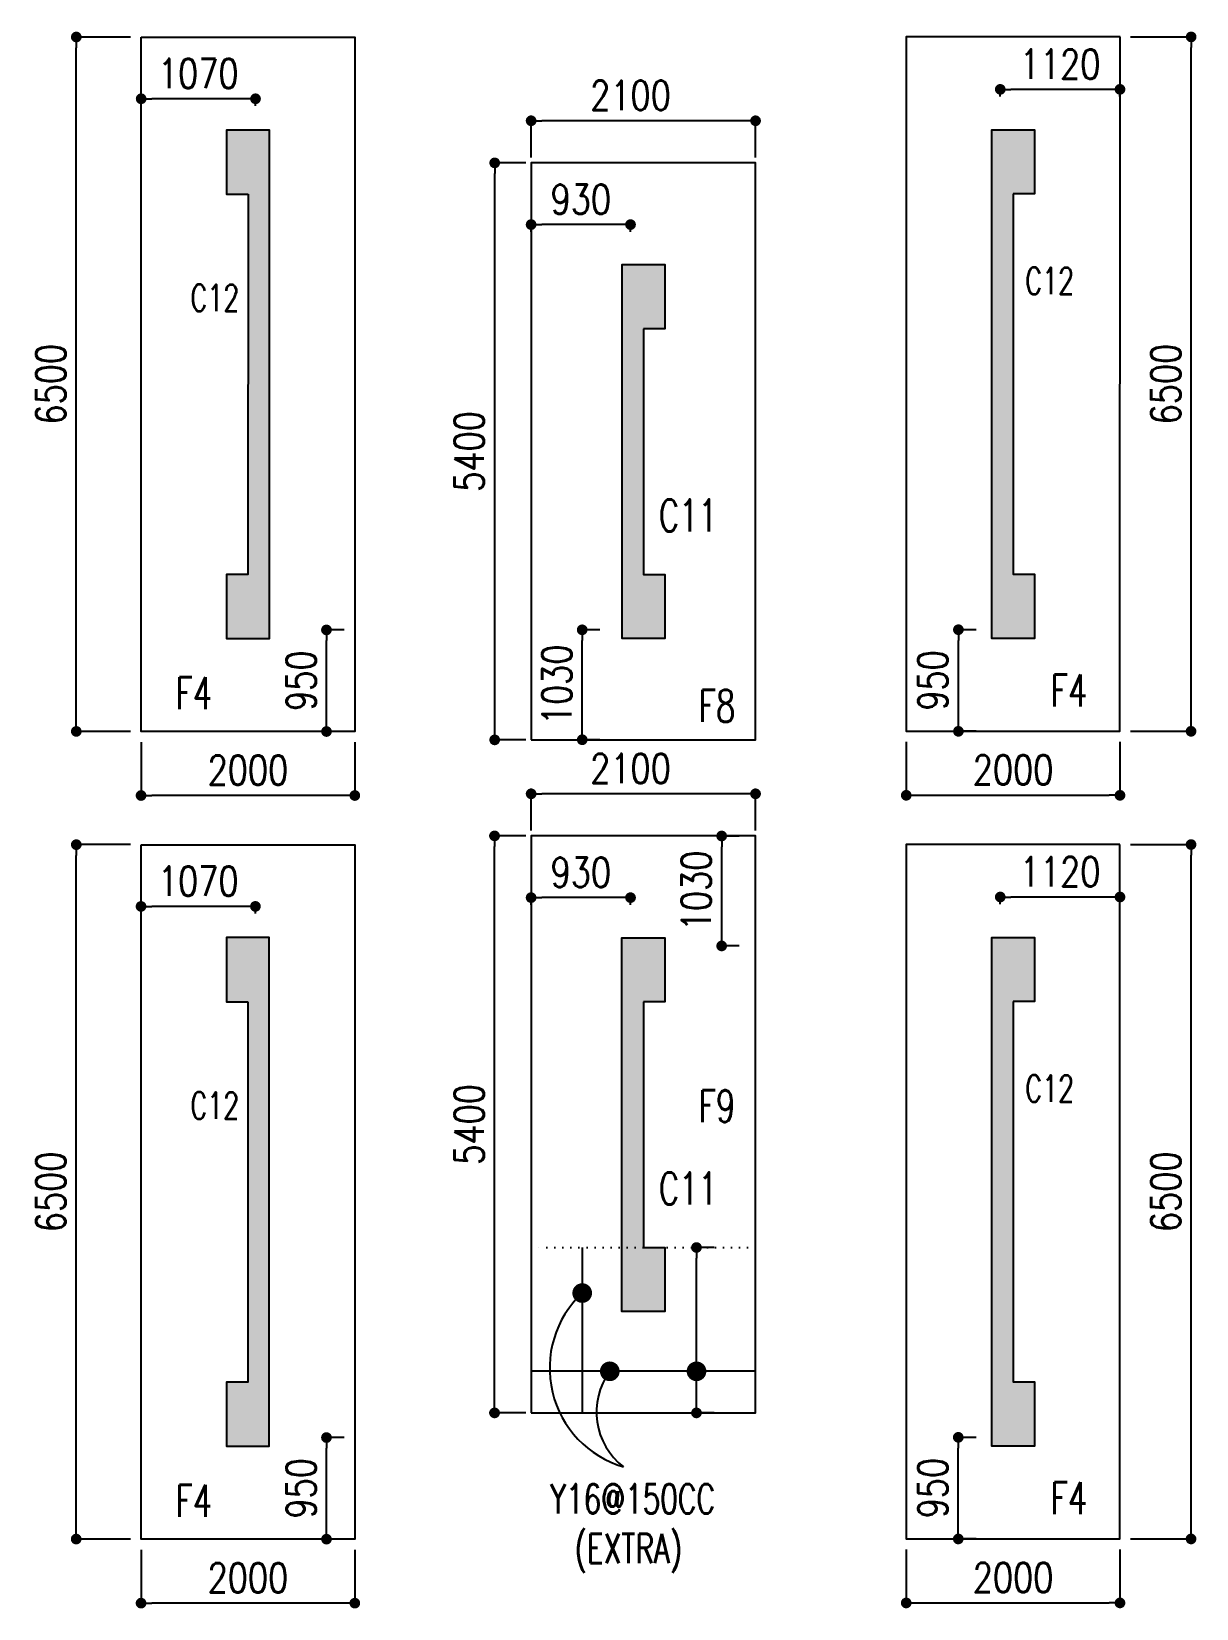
# Model space of a CAD drawing. Extents: x 473024 to 774629, y -1213442 to -1126596.
# Drawn here: x 515368 to 526269, y -1197051 to -1182290 of the extents above; entities that cross this region are included whole.
import ezdxf
from ezdxf.enums import TextEntityAlignment as Align

# ---------------------------------------------------------------- set-up
doc = ezdxf.new("R2010")
doc.units = 0
doc.header["$LTSCALE"] = 100
doc.header["$MEASUREMENT"] = 0
doc.header["$PDMODE"] = 2
doc.header["$PDSIZE"] = -10
doc.linetypes.add('DOT', pattern=[0.25, 0, -0.25])
doc.layers.get('0').update_dxf_attribs({"linetype": 'CONTINUOUS'})
doc.layers.get('Defpoints').update_dxf_attribs({"linetype": 'CONTINUOUS'})
for name, color, linetype in [('7', 7, 'CONTINUOUS'), ('C-STRU-COL-HAT', 253, 'CONTINUOUS'), ('COLNO', 6, 'CONTINUOUS'), ('column', 10, 'CONTINUOUS'), ('Footing', 2, 'CONTINUOUS'), ('Footing Nos', 4, 'CONTINUOUS'), ('S-FOOTDIM', 9, 'CONTINUOUS'), ('SL', 3, 'CONTINUOUS'), ('TAB', 1, 'CONTINUOUS')]:
    doc.layers.add(name, color=color, linetype=linetype)
doc.styles.add('ROMANS', font='romans.shx', dxfattribs={"width": 0.8})
doc.styles.add('SUSHEEL', font='romans.shx', dxfattribs={"width": 0.75})
doc.dimstyles.new('dim100', dxfattribs={"dimtxt": 275, "dimasz": 100, "dimexe": 50, "dimexo": 50, "dimgap": 100, "dimtad": 1, "dimdec": 0, "dimrnd": 5, "dimzin": 0, "dimdsep": 46, "dimtxsty": 'ROMANS', "dimblk": 'DOT', "dimcen": 0.09, "dimclrd": 9, "dimclre": 9, "dimclrt": 3, "dimadec": 0, "dimazin": 0, "dimtfac": 1, "dimtdec": 0, "dimtofl": 0, "dimtmove": 1, "dimatfit": 0, "dimldrblk": 'DOT', "dimfxl": 1, "dimtolj": 1, "dimtzin": 0, "dimarcsym": 0})

# ---------------------------------------------------------------- blocks, each defined once
blk = doc.blocks.new('_Dot')
at = {"color": 0, "linetype": 'ByBlock', "lineweight": -2}
blk.add_line((-0.5, 0), (-1, 0), dxfattribs=at)
at = {"color": 0, "linetype": 'ByBlock', "const_width": 0.5}
blk.add_lwpolyline([(-0.25, 0, 1), (0.25, 0, 1)], format="xyb", close=True, dxfattribs=at)
blk = doc.blocks.new('*D307')
at = {"layer": 'Defpoints', "color": 0, "linetype": 'ByBlock', "transparency": 16777216}
for p in [(516393, -1196401), (518393, -1196402), (516393, -1197001)]:
    blk.add_point(p, dxfattribs=at)
at = {"layer": 'S-FOOTDIM', "color": 9, "lineweight": -2, "transparency": 16777216}
for p, q in [((516393, -1196501), (516393, -1197001)), ((518393, -1196502), (518393, -1197001)), ((518293, -1197001), (516493, -1197001))]:
    blk.add_line(p, q, dxfattribs=at)
at = {"layer": 'S-FOOTDIM', "color": 9, "linetype": 'ByBlock', "lineweight": -2, "transparency": 16777216, "xscale": 100, "yscale": 100, "zscale": 100}
for p, rotation in [((516393, -1197001), 179.9959342058292), ((518393, -1197001), 359.9959342058292)]:
    blk.add_blockref('_Dot', p, dxfattribs=dict(at, rotation=rotation))
at = {"layer": 'S-FOOTDIM', "color": 3, "linetype": 'ByBlock', "transparency": 16777216, "insert": (517393, -1196763), "char_height": 275, "attachment_point": 5, "rotation": 359.9959, "style": 'ROMANS'}
blk.add_mtext('\\A1;2000', dxfattribs=at)
blk = doc.blocks.new('*D308')
at = {"layer": 'Defpoints', "color": 0, "linetype": 'ByBlock', "transparency": 16777216}
for p in [(516393, -1188841), (518393, -1188842), (516393, -1189441)]:
    blk.add_point(p, dxfattribs=at)
at = {"layer": 'S-FOOTDIM', "color": 9, "lineweight": -2, "transparency": 16777216}
for p, q in [((516393, -1188941), (516393, -1189441)), ((518393, -1188942), (518393, -1189441)), ((518293, -1189441), (516493, -1189441))]:
    blk.add_line(p, q, dxfattribs=at)
at = {"layer": 'S-FOOTDIM', "color": 9, "linetype": 'ByBlock', "lineweight": -2, "transparency": 16777216, "xscale": 100, "yscale": 100, "zscale": 100}
for p, rotation in [((516393, -1189441), 179.9959342058225), ((518393, -1189441), 359.9959342058225)]:
    blk.add_blockref('_Dot', p, dxfattribs=dict(at, rotation=rotation))
at = {"layer": 'S-FOOTDIM', "color": 3, "linetype": 'ByBlock', "transparency": 16777216, "insert": (517393, -1189203), "char_height": 275, "attachment_point": 5, "rotation": 359.9959, "style": 'ROMANS'}
blk.add_mtext('\\A1;2000', dxfattribs=at)
blk = doc.blocks.new('*D309')
at = {"layer": 'Defpoints', "color": 0, "linetype": 'ByBlock', "transparency": 16777216}
for p in [(520043, -1189425), (520043, -1189819), (522143, -1189820)]:
    blk.add_point(p, dxfattribs=at)
at = {"layer": 'S-FOOTDIM', "color": 9, "lineweight": -2, "transparency": 16777216}
for p, q in [((520043, -1189769), (520043, -1189375)), ((522043, -1189425), (520143, -1189425)), ((522143, -1189770), (522143, -1189375))]:
    blk.add_line(p, q, dxfattribs=at)
at = {"layer": 'S-FOOTDIM', "color": 9, "linetype": 'ByBlock', "lineweight": -2, "transparency": 16777216, "xscale": 100, "yscale": 100, "zscale": 100}
for p, rotation in [((520043, -1189425), 179.997547410441), ((522143, -1189425), 359.997547410441)]:
    blk.add_blockref('_Dot', p, dxfattribs=dict(at, rotation=rotation))
at = {"layer": 'S-FOOTDIM', "color": 3, "linetype": 'ByBlock', "transparency": 16777216, "insert": (520973, -1189187), "char_height": 275, "attachment_point": 5, "rotation": 359.9975, "style": 'ROMANS'}
blk.add_mtext('\\A1;2100', dxfattribs=at)
blk = doc.blocks.new('*D310')
at = {"layer": 'Defpoints', "color": 0, "linetype": 'ByBlock', "transparency": 16777216}
for p in [(519701, -1189819), (520043, -1189819), (520043, -1195220)]:
    blk.add_point(p, dxfattribs=at)
at = {"layer": 'S-FOOTDIM', "color": 9, "lineweight": -2, "transparency": 16777216}
for p, q in [((519993, -1189819), (519651, -1189819)), ((519701, -1195120), (519701, -1189919)), ((519993, -1195220), (519651, -1195220))]:
    blk.add_line(p, q, dxfattribs=at)
at = {"layer": 'S-FOOTDIM', "color": 9, "linetype": 'ByBlock', "lineweight": -2, "transparency": 16777216, "xscale": 99.99999999999999, "yscale": 99.99999999999999, "zscale": 99.99999999999999}
for p, rotation in [((519701, -1189819), 89.99757283691133), ((519701, -1195220), 269.9975728369113)]:
    blk.add_blockref('_Dot', p, dxfattribs=dict(at, rotation=rotation))
at = {"layer": 'S-FOOTDIM', "color": 3, "linetype": 'ByBlock', "transparency": 16777216, "insert": (519464, -1192520), "char_height": 275, "attachment_point": 5, "rotation": 89.9976, "style": 'ROMANS'}
blk.add_mtext('\\A1;5400', dxfattribs=at)
blk = doc.blocks.new('*D311')
at = {"layer": 'Defpoints', "color": 0, "linetype": 'ByBlock', "transparency": 16777216}
for p in [(520043, -1183125), (520043, -1183519), (522143, -1183520)]:
    blk.add_point(p, dxfattribs=at)
at = {"layer": 'S-FOOTDIM', "color": 9, "lineweight": -2, "transparency": 16777216}
for p, q in [((520043, -1183469), (520043, -1183075)), ((522143, -1183470), (522143, -1183075)), ((522043, -1183125), (520143, -1183125))]:
    blk.add_line(p, q, dxfattribs=at)
at = {"layer": 'S-FOOTDIM', "color": 9, "linetype": 'ByBlock', "lineweight": -2, "transparency": 16777216, "xscale": 100, "yscale": 100, "zscale": 100}
for p, rotation in [((520043, -1183125), 179.9975474104474), ((522143, -1183125), 359.9975474104473)]:
    blk.add_blockref('_Dot', p, dxfattribs=dict(at, rotation=rotation))
at = {"layer": 'S-FOOTDIM', "color": 3, "linetype": 'ByBlock', "transparency": 16777216, "insert": (520973, -1182887), "char_height": 275, "attachment_point": 5, "rotation": 359.9975, "style": 'ROMANS'}
blk.add_mtext('\\A1;2100', dxfattribs=at)
blk = doc.blocks.new('*D312')
at = {"layer": 'Defpoints', "color": 0, "linetype": 'ByBlock', "transparency": 16777216}
for p in [(519702, -1183519), (520043, -1183519), (520043, -1188920)]:
    blk.add_point(p, dxfattribs=at)
at = {"layer": 'S-FOOTDIM', "color": 9, "lineweight": -2, "transparency": 16777216}
for p, q in [((519993, -1183519), (519652, -1183519)), ((519702, -1188820), (519702, -1183619)), ((519993, -1188920), (519652, -1188920))]:
    blk.add_line(p, q, dxfattribs=at)
at = {"layer": 'S-FOOTDIM', "color": 9, "linetype": 'ByBlock', "lineweight": -2, "transparency": 16777216, "xscale": 99.99999999999999, "yscale": 99.99999999999999, "zscale": 99.99999999999999}
for p, rotation in [((519702, -1183519), 89.99757283691133), ((519702, -1188920), 269.9975728369113)]:
    blk.add_blockref('_Dot', p, dxfattribs=dict(at, rotation=rotation))
at = {"layer": 'S-FOOTDIM', "color": 3, "linetype": 'ByBlock', "transparency": 16777216, "insert": (519464, -1186220), "char_height": 275, "attachment_point": 5, "rotation": 89.9976, "style": 'ROMANS'}
blk.add_mtext('\\A1;5400', dxfattribs=at)
blk = doc.blocks.new('*D313')
at = {"layer": 'Defpoints', "color": 0, "linetype": 'ByBlock', "transparency": 16777216}
for p in [(515787, -1189901), (516393, -1189901), (516393, -1196401)]:
    blk.add_point(p, dxfattribs=at)
at = {"layer": 'S-FOOTDIM', "color": 9, "lineweight": -2, "transparency": 16777216}
for p, q in [((515786, -1196301), (515787, -1190001)), ((516293, -1189901), (515787, -1189901)), ((516293, -1196401), (515786, -1196401))]:
    blk.add_line(p, q, dxfattribs=at)
at = {"layer": 'S-FOOTDIM', "color": 9, "linetype": 'ByBlock', "lineweight": -2, "transparency": 16777216, "xscale": 100, "yscale": 100, "zscale": 100}
for p, rotation in [((515787, -1189901), 89.99593420582454), ((515786, -1196401), 269.9959342058245)]:
    blk.add_blockref('_Dot', p, dxfattribs=dict(at, rotation=rotation))
at = {"layer": 'S-FOOTDIM', "color": 3, "linetype": 'ByBlock', "transparency": 16777216, "insert": (515549, -1193151), "char_height": 275, "attachment_point": 5, "rotation": 89.9959, "style": 'ROMANS'}
blk.add_mtext('\\A1;6500', dxfattribs=at)
blk = doc.blocks.new('*D314')
at = {"layer": 'Defpoints', "color": 0, "linetype": 'ByBlock', "transparency": 16777216}
for p in [(523553, -1196400), (525553, -1196400), (525553, -1196999)]:
    blk.add_point(p, dxfattribs=at)
at = {"layer": 'S-FOOTDIM', "color": 9, "lineweight": -2, "transparency": 16777216}
for p, q in [((523553, -1196500), (523553, -1196999)), ((525553, -1196500), (525553, -1196999)), ((523653, -1196999), (525453, -1196999))]:
    blk.add_line(p, q, dxfattribs=at)
at = {"layer": 'S-FOOTDIM', "color": 9, "linetype": 'ByBlock', "lineweight": -2, "transparency": 16777216, "xscale": 100, "yscale": 100, "zscale": 100}
for p, rotation in [((523553, -1196999), 179.9975485754302), ((525553, -1196999), 359.9975485754302)]:
    blk.add_blockref('_Dot', p, dxfattribs=dict(at, rotation=rotation))
at = {"layer": 'S-FOOTDIM', "color": 3, "linetype": 'ByBlock', "transparency": 16777216, "insert": (524553, -1196761), "char_height": 275, "attachment_point": 5, "rotation": 359.9975, "style": 'ROMANS'}
blk.add_mtext('\\A1;2000', dxfattribs=at)
blk = doc.blocks.new('*D315')
at = {"layer": 'Defpoints', "color": 0, "linetype": 'ByBlock', "transparency": 16777216}
for p in [(525553, -1189900), (526218, -1189900), (525553, -1196400)]:
    blk.add_point(p, dxfattribs=at)
at = {"layer": 'S-FOOTDIM', "color": 9, "lineweight": -2, "transparency": 16777216}
for p, q in [((525653, -1189900), (526218, -1189900)), ((526218, -1196300), (526218, -1190000)), ((525653, -1196400), (526218, -1196400))]:
    blk.add_line(p, q, dxfattribs=at)
at = {"layer": 'S-FOOTDIM', "color": 9, "linetype": 'ByBlock', "lineweight": -2, "transparency": 16777216, "xscale": 100, "yscale": 100, "zscale": 100}
for p, rotation in [((526218, -1189900), 89.99754857543122), ((526218, -1196400), 269.9975485754312)]:
    blk.add_blockref('_Dot', p, dxfattribs=dict(at, rotation=rotation))
at = {"layer": 'S-FOOTDIM', "color": 3, "linetype": 'ByBlock', "transparency": 16777216, "insert": (525981, -1193150), "char_height": 275, "attachment_point": 5, "rotation": 89.9975, "style": 'ROMANS'}
blk.add_mtext('\\A1;6500', dxfattribs=at)
blk = doc.blocks.new('*D316')
at = {"layer": 'Defpoints', "color": 0, "linetype": 'ByBlock', "transparency": 16777216}
for p in [(523553, -1188840), (525553, -1188840), (525553, -1189439)]:
    blk.add_point(p, dxfattribs=at)
at = {"layer": 'S-FOOTDIM', "color": 9, "lineweight": -2, "transparency": 16777216}
for p, q in [((523553, -1188940), (523553, -1189439)), ((525553, -1188940), (525553, -1189439)), ((523653, -1189439), (525453, -1189439))]:
    blk.add_line(p, q, dxfattribs=at)
at = {"layer": 'S-FOOTDIM', "color": 9, "linetype": 'ByBlock', "lineweight": -2, "transparency": 16777216, "xscale": 100, "yscale": 100, "zscale": 100}
for p, rotation in [((523553, -1189439), 179.9975485754369), ((525553, -1189439), 359.9975485754368)]:
    blk.add_blockref('_Dot', p, dxfattribs=dict(at, rotation=rotation))
at = {"layer": 'S-FOOTDIM', "color": 3, "linetype": 'ByBlock', "transparency": 16777216, "insert": (524553, -1189201), "char_height": 275, "attachment_point": 5, "rotation": 359.9975, "style": 'ROMANS'}
blk.add_mtext('\\A1;2000', dxfattribs=at)
blk = doc.blocks.new('*D317')
at = {"layer": 'Defpoints', "color": 0, "linetype": 'ByBlock', "transparency": 16777216}
for p in [(525553, -1182340), (526219, -1182340), (525553, -1188840)]:
    blk.add_point(p, dxfattribs=at)
at = {"layer": 'S-FOOTDIM', "color": 9, "lineweight": -2, "transparency": 16777216}
for p, q in [((525653, -1182340), (526219, -1182340)), ((526218, -1188740), (526219, -1182440)), ((525653, -1188840), (526218, -1188840))]:
    blk.add_line(p, q, dxfattribs=at)
at = {"layer": 'S-FOOTDIM', "color": 9, "linetype": 'ByBlock', "lineweight": -2, "transparency": 16777216, "xscale": 100, "yscale": 100, "zscale": 100}
for p, rotation in [((526219, -1182340), 89.99754857543122), ((526218, -1188840), 269.9975485754312)]:
    blk.add_blockref('_Dot', p, dxfattribs=dict(at, rotation=rotation))
at = {"layer": 'S-FOOTDIM', "color": 3, "linetype": 'ByBlock', "transparency": 16777216, "insert": (525981, -1185590), "char_height": 275, "attachment_point": 5, "rotation": 89.9975, "style": 'ROMANS'}
blk.add_mtext('\\A1;6500', dxfattribs=at)
blk = doc.blocks.new('*D322')
at = {"layer": 'Defpoints', "color": 0, "linetype": 'ByBlock', "transparency": 16777216}
for p in [(515787, -1182341), (516394, -1182341), (516393, -1188841)]:
    blk.add_point(p, dxfattribs=at)
at = {"layer": 'S-FOOTDIM', "color": 9, "lineweight": -2, "transparency": 16777216}
for p, q in [((516294, -1182341), (515787, -1182341)), ((515787, -1188741), (515787, -1182441)), ((516293, -1188841), (515787, -1188841))]:
    blk.add_line(p, q, dxfattribs=at)
at = {"layer": 'S-FOOTDIM', "color": 9, "linetype": 'ByBlock', "lineweight": -2, "transparency": 16777216, "xscale": 100, "yscale": 100, "zscale": 100}
for p, rotation in [((515787, -1182341), 89.99593420582454), ((515787, -1188841), 269.9959342058245)]:
    blk.add_blockref('_Dot', p, dxfattribs=dict(at, rotation=rotation))
at = {"layer": 'S-FOOTDIM', "color": 3, "linetype": 'ByBlock', "transparency": 16777216, "insert": (515549, -1185591), "char_height": 275, "attachment_point": 5, "rotation": 89.9959, "style": 'ROMANS'}
blk.add_mtext('\\A1;6500', dxfattribs=at)
blk = doc.blocks.new('*D327')
at = {"layer": 'Defpoints', "color": 0, "linetype": 'ByBlock', "transparency": 16777216}
for p in [(518128, -1195451), (518393, -1195451), (518393, -1196402)]:
    blk.add_point(p, dxfattribs=at)
at = {"layer": 'S-FOOTDIM', "color": 9, "lineweight": -2, "transparency": 16777216}
for p, q in [((518293, -1195451), (518128, -1195451)), ((518128, -1196302), (518128, -1195551)), ((518293, -1196402), (518128, -1196402))]:
    blk.add_line(p, q, dxfattribs=at)
at = {"layer": 'S-FOOTDIM', "color": 9, "linetype": 'ByBlock', "lineweight": -2, "transparency": 16777216, "xscale": 100, "yscale": 100, "zscale": 100}
for p, rotation in [((518128, -1195451), 90), ((518128, -1196402), 270)]:
    blk.add_blockref('_Dot', p, dxfattribs=dict(at, rotation=rotation))
at = {"layer": 'S-FOOTDIM', "color": 3, "linetype": 'ByBlock', "transparency": 16777216, "insert": (517890, -1195926), "char_height": 275, "attachment_point": 5, "rotation": 90, "style": 'ROMANS'}
blk.add_mtext('\\A1;950', dxfattribs=at)
blk = doc.blocks.new('DOT')
at = {"layer": '7', "color": 0, "linetype": 'ByBlock'}
blk.add_line((-0.5, 0), (-1, 0), dxfattribs=at)
at = {"layer": '7', "color": 0, "linetype": 'ByBlock', "const_width": 0.5}
blk.add_lwpolyline([(-0.25, 0, 1), (0.25, 0, 1)], format="xyb", close=True, dxfattribs=at)
blk = doc.blocks.new('*D328')
at = {"layer": 'Defpoints', "color": 0, "linetype": 'ByBlock', "transparency": 16777216}
for p in [(516393, -1190446), (517463, -1190446), (516393, -1190479)]:
    blk.add_point(p, dxfattribs=at)
at = {"layer": 'S-FOOTDIM', "color": 9, "lineweight": -2, "transparency": 16777216}
for p, q in [((516393, -1190546), (516393, -1190479)), ((517363, -1190479), (516493, -1190479)), ((517463, -1190546), (517463, -1190479))]:
    blk.add_line(p, q, dxfattribs=at)
at = {"layer": 'S-FOOTDIM', "color": 9, "linetype": 'ByBlock', "lineweight": -2, "transparency": 16777216, "xscale": 100, "yscale": 100, "zscale": 100, "rotation": 180}
blk.add_blockref('_Dot', (516393, -1190479), dxfattribs=at)
at = {"layer": 'S-FOOTDIM', "color": 9, "linetype": 'ByBlock', "lineweight": -2, "transparency": 16777216, "xscale": 100, "yscale": 100, "zscale": 100}
blk.add_blockref('_Dot', (517463, -1190479), dxfattribs=at)
at = {"layer": 'S-FOOTDIM', "color": 3, "linetype": 'ByBlock', "transparency": 16777216, "insert": (516928, -1190242), "char_height": 275, "attachment_point": 5, "style": 'ROMANS'}
blk.add_mtext('\\A1;1070', dxfattribs=at)
blk = doc.blocks.new('*D329')
at = {"layer": 'Defpoints', "color": 0, "linetype": 'ByBlock', "transparency": 16777216}
for p in [(518128, -1187891), (518393, -1187891), (518393, -1188842)]:
    blk.add_point(p, dxfattribs=at)
at = {"layer": 'S-FOOTDIM', "color": 9, "lineweight": -2, "transparency": 16777216}
for p, q in [((518293, -1187891), (518128, -1187891)), ((518128, -1188742), (518128, -1187991)), ((518293, -1188842), (518128, -1188842))]:
    blk.add_line(p, q, dxfattribs=at)
at = {"layer": 'S-FOOTDIM', "color": 9, "linetype": 'ByBlock', "lineweight": -2, "transparency": 16777216, "xscale": 100, "yscale": 100, "zscale": 100}
for p, rotation in [((518128, -1187891), 90), ((518128, -1188842), 270)]:
    blk.add_blockref('_Dot', p, dxfattribs=dict(at, rotation=rotation))
at = {"layer": 'S-FOOTDIM', "color": 3, "linetype": 'ByBlock', "transparency": 16777216, "insert": (517891, -1188366), "char_height": 275, "attachment_point": 5, "rotation": 90, "style": 'ROMANS'}
blk.add_mtext('\\A1;950', dxfattribs=at)
blk = doc.blocks.new('*D330')
at = {"layer": 'Defpoints', "color": 0, "linetype": 'ByBlock', "transparency": 16777216}
for p in [(516394, -1182886), (516394, -1182919), (517464, -1182886)]:
    blk.add_point(p, dxfattribs=at)
at = {"layer": 'S-FOOTDIM', "color": 9, "lineweight": -2, "transparency": 16777216}
for p, q in [((516394, -1182986), (516394, -1182919)), ((517364, -1182919), (516494, -1182919)), ((517464, -1182986), (517464, -1182919))]:
    blk.add_line(p, q, dxfattribs=at)
at = {"layer": 'S-FOOTDIM', "color": 9, "linetype": 'ByBlock', "lineweight": -2, "transparency": 16777216, "xscale": 100, "yscale": 100, "zscale": 100, "rotation": 180}
blk.add_blockref('_Dot', (516394, -1182919), dxfattribs=at)
at = {"layer": 'S-FOOTDIM', "color": 9, "linetype": 'ByBlock', "lineweight": -2, "transparency": 16777216, "xscale": 100, "yscale": 100, "zscale": 100}
blk.add_blockref('_Dot', (517464, -1182919), dxfattribs=at)
at = {"layer": 'S-FOOTDIM', "color": 3, "linetype": 'ByBlock', "transparency": 16777216, "insert": (516929, -1182682), "char_height": 275, "attachment_point": 5, "style": 'ROMANS'}
blk.add_mtext('\\A1;1070', dxfattribs=at)
blk = doc.blocks.new('*D331')
at = {"layer": 'Defpoints', "color": 0, "linetype": 'ByBlock', "transparency": 16777216}
for p in [(520043, -1190364), (520043, -1190397), (520973, -1190364)]:
    blk.add_point(p, dxfattribs=at)
at = {"layer": 'S-FOOTDIM', "color": 9, "lineweight": -2, "transparency": 16777216}
for p, q in [((520043, -1190464), (520043, -1190397)), ((520873, -1190397), (520143, -1190397)), ((520973, -1190464), (520973, -1190397))]:
    blk.add_line(p, q, dxfattribs=at)
at = {"layer": 'S-FOOTDIM', "color": 9, "linetype": 'ByBlock', "lineweight": -2, "transparency": 16777216, "xscale": 100, "yscale": 100, "zscale": 100, "rotation": 180}
blk.add_blockref('_Dot', (520043, -1190397), dxfattribs=at)
at = {"layer": 'S-FOOTDIM', "color": 9, "linetype": 'ByBlock', "lineweight": -2, "transparency": 16777216, "xscale": 100, "yscale": 100, "zscale": 100}
blk.add_blockref('_Dot', (520973, -1190397), dxfattribs=at)
at = {"layer": 'S-FOOTDIM', "color": 3, "linetype": 'ByBlock', "transparency": 16777216, "insert": (520508, -1190160), "char_height": 275, "attachment_point": 5, "style": 'ROMANS'}
blk.add_mtext('\\A1;930', dxfattribs=at)
blk = doc.blocks.new('*D332')
at = {"layer": 'Defpoints', "color": 0, "linetype": 'ByBlock', "transparency": 16777216}
for p in [(520521, -1187890), (520786, -1187890), (520786, -1188919)]:
    blk.add_point(p, dxfattribs=at)
at = {"layer": 'S-FOOTDIM', "color": 9, "lineweight": -2, "transparency": 16777216}
for p, q in [((520686, -1187890), (520521, -1187890)), ((520521, -1188819), (520521, -1187990)), ((520686, -1188919), (520521, -1188919))]:
    blk.add_line(p, q, dxfattribs=at)
at = {"layer": 'S-FOOTDIM', "color": 9, "linetype": 'ByBlock', "lineweight": -2, "transparency": 16777216, "xscale": 100, "yscale": 100, "zscale": 100}
for p, rotation in [((520521, -1187890), 90), ((520521, -1188919), 270)]:
    blk.add_blockref('_Dot', p, dxfattribs=dict(at, rotation=rotation))
at = {"layer": 'S-FOOTDIM', "color": 3, "linetype": 'ByBlock', "transparency": 16777216, "insert": (520284, -1188405), "char_height": 275, "attachment_point": 5, "rotation": 90, "style": 'ROMANS'}
blk.add_mtext('\\A1;1030', dxfattribs=at)
blk = doc.blocks.new('*D333')
at = {"layer": 'Defpoints', "color": 0, "linetype": 'ByBlock', "transparency": 16777216}
for p in [(520043, -1184064), (520043, -1184097), (520973, -1184064)]:
    blk.add_point(p, dxfattribs=at)
at = {"layer": 'S-FOOTDIM', "color": 9, "lineweight": -2, "transparency": 16777216}
for p, q in [((520043, -1184164), (520043, -1184097)), ((520873, -1184097), (520143, -1184097)), ((520973, -1184164), (520973, -1184097))]:
    blk.add_line(p, q, dxfattribs=at)
at = {"layer": 'S-FOOTDIM', "color": 9, "linetype": 'ByBlock', "lineweight": -2, "transparency": 16777216, "xscale": 100, "yscale": 100, "zscale": 100, "rotation": 180}
blk.add_blockref('_Dot', (520043, -1184097), dxfattribs=at)
at = {"layer": 'S-FOOTDIM', "color": 9, "linetype": 'ByBlock', "lineweight": -2, "transparency": 16777216, "xscale": 100, "yscale": 100, "zscale": 100}
blk.add_blockref('_Dot', (520973, -1184097), dxfattribs=at)
at = {"layer": 'S-FOOTDIM', "color": 3, "linetype": 'ByBlock', "transparency": 16777216, "insert": (520508, -1183860), "char_height": 275, "attachment_point": 5, "style": 'ROMANS'}
blk.add_mtext('\\A1;930', dxfattribs=at)
blk = doc.blocks.new('*D334')
at = {"layer": 'Defpoints', "color": 0, "linetype": 'ByBlock', "transparency": 16777216}
for p in [(524040, -1195449), (524306, -1195449), (524306, -1196400)]:
    blk.add_point(p, dxfattribs=at)
at = {"layer": 'S-FOOTDIM', "color": 9, "lineweight": -2, "transparency": 16777216}
for p, q in [((524206, -1195449), (524040, -1195449)), ((524040, -1196300), (524040, -1195549)), ((524206, -1196400), (524040, -1196400))]:
    blk.add_line(p, q, dxfattribs=at)
at = {"layer": 'S-FOOTDIM', "color": 9, "linetype": 'ByBlock', "lineweight": -2, "transparency": 16777216, "xscale": 100, "yscale": 100, "zscale": 100}
for p, rotation in [((524040, -1195449), 90), ((524040, -1196400), 270)]:
    blk.add_blockref('_Dot', p, dxfattribs=dict(at, rotation=rotation))
at = {"layer": 'S-FOOTDIM', "color": 3, "linetype": 'ByBlock', "transparency": 16777216, "insert": (523803, -1195924), "char_height": 275, "attachment_point": 5, "rotation": 90, "style": 'ROMANS'}
blk.add_mtext('\\A1;950', dxfattribs=at)
blk = doc.blocks.new('*D335')
at = {"layer": 'Defpoints', "color": 0, "linetype": 'ByBlock', "transparency": 16777216}
for p in [(524433, -1190358), (524433, -1190391), (525553, -1190358)]:
    blk.add_point(p, dxfattribs=at)
at = {"layer": 'S-FOOTDIM', "color": 9, "lineweight": -2, "transparency": 16777216}
for p, q in [((524433, -1190458), (524433, -1190391)), ((525453, -1190391), (524533, -1190391)), ((525553, -1190458), (525553, -1190391))]:
    blk.add_line(p, q, dxfattribs=at)
at = {"layer": 'S-FOOTDIM', "color": 9, "linetype": 'ByBlock', "lineweight": -2, "transparency": 16777216, "xscale": 100, "yscale": 100, "zscale": 100, "rotation": 180}
blk.add_blockref('_Dot', (524433, -1190391), dxfattribs=at)
at = {"layer": 'S-FOOTDIM', "color": 9, "linetype": 'ByBlock', "lineweight": -2, "transparency": 16777216, "xscale": 100, "yscale": 100, "zscale": 100}
blk.add_blockref('_Dot', (525553, -1190391), dxfattribs=at)
at = {"layer": 'S-FOOTDIM', "color": 3, "linetype": 'ByBlock', "transparency": 16777216, "insert": (524993, -1190154), "char_height": 275, "attachment_point": 5, "style": 'ROMANS'}
blk.add_mtext('\\A1;1120', dxfattribs=at)
blk = doc.blocks.new('*D336')
at = {"layer": 'Defpoints', "color": 0, "linetype": 'ByBlock', "transparency": 16777216}
for p in [(524041, -1187889), (524306, -1187889), (524306, -1188840)]:
    blk.add_point(p, dxfattribs=at)
at = {"layer": 'S-FOOTDIM', "color": 9, "lineweight": -2, "transparency": 16777216}
for p, q in [((524206, -1187889), (524041, -1187889)), ((524041, -1188740), (524041, -1187989)), ((524206, -1188840), (524041, -1188840))]:
    blk.add_line(p, q, dxfattribs=at)
at = {"layer": 'S-FOOTDIM', "color": 9, "linetype": 'ByBlock', "lineweight": -2, "transparency": 16777216, "xscale": 100, "yscale": 100, "zscale": 100}
for p, rotation in [((524041, -1187889), 90), ((524041, -1188840), 270)]:
    blk.add_blockref('_Dot', p, dxfattribs=dict(at, rotation=rotation))
at = {"layer": 'S-FOOTDIM', "color": 3, "linetype": 'ByBlock', "transparency": 16777216, "insert": (523803, -1188364), "char_height": 275, "attachment_point": 5, "rotation": 90, "style": 'ROMANS'}
blk.add_mtext('\\A1;950', dxfattribs=at)
blk = doc.blocks.new('*D337')
at = {"layer": 'Defpoints', "color": 0, "linetype": 'ByBlock', "transparency": 16777216}
for p in [(524433, -1182798), (524433, -1182831), (525553, -1182798)]:
    blk.add_point(p, dxfattribs=at)
at = {"layer": 'S-FOOTDIM', "color": 9, "lineweight": -2, "transparency": 16777216}
for p, q in [((524433, -1182898), (524433, -1182831)), ((525453, -1182831), (524533, -1182831)), ((525553, -1182898), (525553, -1182831))]:
    blk.add_line(p, q, dxfattribs=at)
at = {"layer": 'S-FOOTDIM', "color": 9, "linetype": 'ByBlock', "lineweight": -2, "transparency": 16777216, "xscale": 100, "yscale": 100, "zscale": 100, "rotation": 180}
blk.add_blockref('_Dot', (524433, -1182831), dxfattribs=at)
at = {"layer": 'S-FOOTDIM', "color": 9, "linetype": 'ByBlock', "lineweight": -2, "transparency": 16777216, "xscale": 100, "yscale": 100, "zscale": 100}
blk.add_blockref('_Dot', (525553, -1182831), dxfattribs=at)
at = {"layer": 'S-FOOTDIM', "color": 3, "linetype": 'ByBlock', "transparency": 16777216, "insert": (524993, -1182594), "char_height": 275, "attachment_point": 5, "style": 'ROMANS'}
blk.add_mtext('\\A1;1120', dxfattribs=at)
blk = doc.blocks.new('*D850')
at = {"layer": 'Defpoints', "color": 0, "linetype": 'ByBlock', "transparency": 16777216}
for p in [(521826, -1189820), (522091, -1189820), (522091, -1190849)]:
    blk.add_point(p, dxfattribs=at)
at = {"layer": 'S-FOOTDIM', "color": 9, "lineweight": -2, "transparency": 16777216}
for p, q in [((521991, -1189820), (521826, -1189820)), ((521826, -1190749), (521826, -1189920)), ((521991, -1190849), (521826, -1190849))]:
    blk.add_line(p, q, dxfattribs=at)
at = {"layer": 'S-FOOTDIM', "color": 9, "linetype": 'ByBlock', "lineweight": -2, "transparency": 16777216, "xscale": 100, "yscale": 100, "zscale": 100}
for p, rotation in [((521826, -1189820), 90), ((521826, -1190849), 270)]:
    blk.add_blockref('_Dot', p, dxfattribs=dict(at, rotation=rotation))
at = {"layer": 'S-FOOTDIM', "color": 3, "linetype": 'ByBlock', "transparency": 16777216, "insert": (521588, -1190334), "char_height": 275, "attachment_point": 5, "rotation": 90, "style": 'ROMANS'}
blk.add_mtext('\\A1;1030', dxfattribs=at)
blk = doc.blocks.new('*D851')
at = {"layer": 'Defpoints', "color": 0, "linetype": 'ByBlock', "transparency": 16777216}
for p in [(521590, -1193672), (521856, -1193672), (521856, -1195220)]:
    blk.add_point(p, dxfattribs=at)
at = {"layer": 'S-FOOTDIM', "color": 9, "lineweight": -2, "transparency": 16777216}
for p, q in [((521756, -1193672), (521590, -1193672)), ((521590, -1195120), (521590, -1193772)), ((521756, -1195220), (521590, -1195220))]:
    blk.add_line(p, q, dxfattribs=at)
at = {"layer": 'S-FOOTDIM', "color": 9, "linetype": 'ByBlock', "lineweight": -2, "transparency": 16777216, "xscale": 100, "yscale": 100, "zscale": 100}
for p, rotation in [((521590, -1193672), 90), ((521590, -1195220), 270)]:
    blk.add_blockref('_Dot', p, dxfattribs=dict(at, rotation=rotation))

msp = doc.modelspace()

# ---------------------------------------------------------------- hatches: boundary and pattern name
at = {"layer": 'C-STRU-COL-HAT'}
h = msp.add_hatch(color=256, dxfattribs=at)
h.dxf.hatch_style = 1
h.paths.add_polyline_path([(517393.8, -1183811.5), (517393.5, -1187371.5), (517193.5, -1187371.5), (517193.5, -1187971.5), (517593.5, -1187971.6), (517593.8, -1183211.6), (517593.8, -1183211.6), (517593.8, -1183211.6), (517193.8, -1183211.5), (517193.8, -1183811.5)])
h = msp.add_hatch(color=256, dxfattribs=at)
h.dxf.hatch_style = 1
h.paths.add_polyline_path([(524553.3, -1183810.1), (524553.3, -1187370.1), (524753.3, -1187370.1), (524753.3, -1187970.1), (524353.3, -1187970.1), (524353.3, -1183210.1), (524353.3, -1183210.1), (524353.3, -1183210.1), (524753.3, -1183210.1), (524753.3, -1183810.1)])
h = msp.add_hatch(color=256, dxfattribs=at)
h.dxf.hatch_style = 1
h.paths.add_polyline_path([(521093.5, -1185071.8), (521093.5, -1187371.8), (521293.5, -1187371.8), (521293.5, -1187971.8), (520893.5, -1187971.8), (520893.5, -1184471.8), (520893.5, -1184471.8), (520893.5, -1184471.8), (521293.5, -1184471.8), (521293.5, -1185071.8)])
h = msp.add_hatch(color=256, dxfattribs=at)
h.dxf.hatch_style = 1
h.paths.add_polyline_path([(517393.2, -1191371.5), (517393, -1194931.5), (517193, -1194931.5), (517192.9, -1195531.5), (517592.9, -1195531.6), (517593.3, -1190771.6), (517593.3, -1190771.6), (517593.3, -1190771.6), (517193.3, -1190771.5), (517193.2, -1191371.5)])
h = msp.add_hatch(color=256, dxfattribs=at)
h.dxf.hatch_style = 1
h.paths.add_polyline_path([(521093, -1191371.8), (521093, -1193671.8), (521293, -1193671.8), (521293, -1194271.8), (520893, -1194271.8), (520893, -1190771.8), (520893, -1190771.8), (520893, -1190771.8), (521293, -1190771.8), (521293, -1191371.8)])
h = msp.add_hatch(color=256, dxfattribs=at)
h.dxf.hatch_style = 1
h.paths.add_polyline_path([(524553.3, -1191370.1), (524553.3, -1194930.1), (524753.3, -1194930.1), (524753.3, -1195530.1), (524353.3, -1195530.1), (524353.3, -1190770.1), (524353.3, -1190770.1), (524353.3, -1190770.1), (524753.3, -1190770.1), (524753.3, -1191370.1)])

# ---------------------------------------------------------------- linework, layer by layer
at = {"color": 6, "linetype": 'DOT', "ltscale": 3}
msp.add_line((522142.9, -1193671.8, 0), (520042.9, -1193671.8, 0), dxfattribs=at)
at = {"layer": 'COLNO', "color": 4, "linetype": 'ByBlock'}
for centre, radius, start, end in [((521180, -1194801.3, 0), 963.7, 133.15477, 253.65053), ((521298.6, -1195212.6, 0), 644.6, 143.69081, 232.79073)]:
    msp.add_arc(centre, radius, start, end, dxfattribs=at)
at = {"layer": 'column', "color": 1, "elevation": 0}
for points in [[(517393.8, -1183811.5), (517393.5, -1187371.5), (517193.5, -1187371.5), (517193.5, -1187971.5), (517593.5, -1187971.6), (517593.8, -1183211.6), (517593.8, -1183211.6), (517593.8, -1183211.6), (517193.8, -1183211.5), (517193.8, -1183811.5), (517393.8, -1183811.5)], [(524553.3, -1183810.1), (524553.3, -1187370.1), (524753.3, -1187370.1), (524753.3, -1187970.1), (524353.3, -1187970.1), (524353.3, -1183210.1), (524353.3, -1183210.1), (524353.3, -1183210.1), (524753.3, -1183210.1), (524753.3, -1183810.1), (524553.3, -1183810.1)], [(521093.5, -1185071.8), (521093.5, -1187371.8), (521293.5, -1187371.8), (521293.5, -1187971.8), (520893.5, -1187971.8), (520893.5, -1184471.8), (520893.5, -1184471.8), (520893.5, -1184471.8), (521293.5, -1184471.8), (521293.5, -1185071.8), (521093.5, -1185071.8)], [(517393.2, -1191371.5), (517393, -1194931.5), (517193, -1194931.5), (517192.9, -1195531.5), (517592.9, -1195531.6), (517593.3, -1190771.6), (517593.3, -1190771.6), (517593.3, -1190771.6), (517193.3, -1190771.5), (517193.2, -1191371.5), (517393.2, -1191371.5)], [(521093, -1191371.8), (521093, -1193671.8), (521293, -1193671.8), (521293, -1194271.8), (520893, -1194271.8), (520893, -1190771.8), (520893, -1190771.8), (520893, -1190771.8), (521293, -1190771.8), (521293, -1191371.8), (521093, -1191371.8)], [(524553.3, -1191370.1), (524553.3, -1194930.1), (524753.3, -1194930.1), (524753.3, -1195530.1), (524353.3, -1195530.1), (524353.3, -1190770.1), (524353.3, -1190770.1), (524353.3, -1190770.1), (524753.3, -1190770.1), (524753.3, -1191370.1), (524553.3, -1191370.1)]]:
    msp.add_lwpolyline(points, dxfattribs=at)
at = {"layer": 'Footing', "elevation": 0}
for points in [[(516393.9, -1182341.5), (518393.9, -1182341.6), (518393.4, -1188841.6), (516393.4, -1188841.5)], [(525553.4, -1182339.7), (523553.4, -1182339.6), (523553.1, -1188839.6), (525553.1, -1188839.7)], [(520043.1, -1188919.5), (522143.1, -1188919.6), (522143.3, -1183519.6), (520043.3, -1183519.5)], [(520042.8, -1195219.5), (522142.8, -1195219.6), (522143.1, -1189819.6), (520043.1, -1189819.5)], [(516393.3, -1189901.5), (518393.3, -1189901.6), (518392.9, -1196401.6), (516392.9, -1196401.5)], [(525553.1, -1189899.7), (523553.1, -1189899.6), (523552.8, -1196399.6), (525552.8, -1196399.7)]]:
    msp.add_lwpolyline(points, close=True, dxfattribs=at)
at = {"layer": 'SL', "color": 4, "const_width": 92, "elevation": 0}
for points in [[(520566.9, -1194098.3, -1), (520474.9, -1194098.3, -1)], [(520825.1, -1194830.8, -1), (520733.1, -1194830.8, -1)], [(521636.5, -1194830.8, -1), (521544.5, -1194830.8, -1)]]:
    msp.add_lwpolyline(points, format="xyb", close=True, dxfattribs=at)
at = {"layer": 'TAB', "color": 1}
for p, q in [((520520.9, -1193671.8, 0), (520520.9, -1195219.5, 0)), ((522142.9, -1194830.8, 0), (520042.9, -1194830.8, 0))]:
    msp.add_line(p, q, dxfattribs=at)

# ---------------------------------------------------------------- texts
at = {"color": 3, "style": 'SUSHEEL', "width": 0.7}
for s, p in [('Y16@150CC', (520220.7, -1196161.8)), ('(EXTRA)', (520450.2, -1196626.1))]:
    msp.add_text(s, height=275, dxfattribs=at).set_placement(p)
at = {"layer": 'COLNO', "style": 'ROMANS', "width": 0.7}
for s, height, p in [('C12', 250, (525124.2, -1184499.3, 0)), ('C12', 250, (517312.3, -1184657.5, 0)), ('C11', 300, (521788.2, -1186668.9, 0)), ('C12', 250, (525124.2, -1192059.3, 0)), ('C12', 250, (517311.7, -1192217.5, 0)), ('C11', 300, (521787.8, -1192968.9, 0))]:
    msp.add_text(s, height=height, dxfattribs=at).set_placement(p, align=Align.TOP_RIGHT)
at = {"layer": 'Footing Nos', "color": 6, "style": 'ROMANS', "width": 0.7}
for s, p in [('F4', (517058.2, -1188332.6, 0)), ('F4', (525247.7, -1188308.6, 0)), ('F8', (521953.5, -1188452.1, 0)), ('F4', (517057.7, -1195892.6, 0)), ('F4', (525247.4, -1195868.6, 0))]:
    msp.add_text(s, height=300, dxfattribs=at).set_placement(p, align=Align.TOP_RIGHT)
msp.add_text('F9', height=300, rotation=359.99755, dxfattribs=at).set_placement((521953.2, -1192198, 0), align=Align.TOP_RIGHT)

# ---------------------------------------------------------------- dimensions: what is measured, and where the dimension line sits
at = {"layer": 'S-FOOTDIM', "color": 3}
for p1, p2, distance, picture, middle in [((516393.4, -1188841.5, 0), (516393.9, -1182341.5, 0), 606.8, '*D322', (515549.3, -1185591.4, 0)), ((525553.1, -1188839.7, 0), (525553.4, -1182339.7, 0), -665.2, '*D317', (525980.9, -1185589.7, 0)), ((518393.4, -1188841.6, 0), (516393.4, -1188841.5, 0), 599.1, '*D308', (517393.4, -1189203.1, 0)), ((523553.1, -1188839.6, 0), (525553.1, -1188839.7, 0), -599.1, '*D316', (524553.1, -1189201.2, 0)), ((516392.9, -1196401.5, 0), (516393.3, -1189901.5, 0), 606.8, '*D313', (515548.8, -1193151.4, 0)), ((525552.8, -1196399.7, 0), (525553.1, -1189899.7, 0), -665.2, '*D315', (525980.6, -1193149.7, 0)), ((518392.9, -1196401.6, 0), (516392.9, -1196401.5, 0), 599.1, '*D307', (517392.8, -1196763.1, 0)), ((523552.8, -1196399.6, 0), (525552.8, -1196399.7, 0), -599.1, '*D314', (524552.8, -1196761.2, 0))]:
    dim = msp.add_aligned_dim(p1=p1, p2=p2, distance=distance, dimstyle='dim100', override={"dimexe": 0, "dimexo": 100, "dimpost": '\\X'}, dxfattribs=at)
    dim.commit()
    dim.dimension.update_dxf_attribs({"geometry": picture, "text_midpoint": middle})
for base, p1, p2, picture, middle in [((524433.5, -1182831.3, 0), (525553.4, -1182798.5, 0), (524433.5, -1182798.5, 0), '*D337', (524993.4, -1182593.8, 0)), ((516393.8, -1182919.3), (517463.8, -1182886.5, 0), (516393.8, -1182886.5, 0), '*D330', (516928.8, -1182681.8)), ((520043.3, -1184097.3, 0), (520973.4, -1184064.4, 0), (520043.3, -1184064.4, 0), '*D333', (520508.4, -1183859.8, 0)), ((520043, -1190397.3, 0), (520973.1, -1190364.4, 0), (520043, -1190364.4, 0), '*D331', (520508.1, -1190159.8, 0)), ((524433.1, -1190391.3, 0), (525553, -1190358.5, 0), (524433.1, -1190358.5, 0), '*D335', (524993.1, -1190153.8, 0)), ((516393.3, -1190479.3), (517463.3, -1190446.5, 0), (516393.3, -1190446.5, 0), '*D328', (516928.3, -1190241.8))]:
    dim = msp.add_linear_dim(base=base, p1=p1, p2=p2, dimstyle='dim100', override={"dimexe": 0, "dimexo": 100, "dimpost": '\\X', "dimblk": 'Dot'}, dxfattribs=at)
    dim.commit()
    dim.dimension.update_dxf_attribs({"geometry": picture, "text_midpoint": middle})
at = {"layer": 'S-FOOTDIM'}
for base, p1, p2, picture, middle in [((520043.4, -1183124.6, 0), (522143.3, -1183519.6, 0), (520043.3, -1183519.5, 0), '*D311', (520973.3, -1183124.7, 0)), ((520043.1, -1189424.6, 0), (522143.1, -1189819.6, 0), (520043.1, -1189819.5, 0), '*D309', (520973, -1189424.7, 0))]:
    dim = msp.add_linear_dim(base=base, p1=p1, p2=p2, angle=179.99755, dimstyle='dim100', override={"dimpost": '\\X'}, dxfattribs=at)
    dim.commit()
    dim.dimension.update_dxf_attribs({"geometry": picture, "text_midpoint": middle, "dimtype": 161})
for p1, p2, picture, middle in [((520043.1, -1188919.8, 0), (520043.3, -1183519.5, 0), '*D312', (519464.2, -1186219.6, 0)), ((520042.8, -1195219.8, 0), (520043.1, -1189819.5, 0), '*D310', (519463.9, -1192519.6, 0))]:
    dim = msp.add_aligned_dim(p1=p1, p2=p2, distance=341.6, dimstyle='dim100', override={"dimpost": '\\X'}, dxfattribs=at)
    dim.commit()
    dim.dimension.update_dxf_attribs({"geometry": picture, "text_midpoint": middle})
at = {"layer": 'S-FOOTDIM', "color": 3}
for base, p1, p2, picture, middle in [((518128.2, -1187890.6, 0), (518393.4, -1188841.6, 0), (518393.5, -1187890.6, 0), '*D329', (517890.7, -1188366.1, 0)), ((520521.0285, -1187890.0336, 0), (520786.2206, -1188919.4991, 0), (520786.2937, -1187890.0336, 0), '*D332', (520283.5285, -1188404.7664, 0)), ((524040.7, -1187888.7, 0), (524305.9, -1188839.6, 0), (524306, -1187888.7, 0), '*D336', (523803.2, -1188364.2, 0)), ((521825.6646, -1189819.5463, 0), (522090.8567, -1190849.0118, 0), (522090.9298, -1189819.5463, 0), '*D850', (521588.1646, -1190334.2791, 0)), ((518127.7, -1195450.6, 0), (518392.9, -1196401.6, 0), (518392.9, -1195450.6, 0), '*D327', (517890.2, -1195926.1, 0)), ((524040.4, -1195448.7, 0), (524305.6, -1196399.6, 0), (524305.7, -1195448.7, 0), '*D334', (523802.9, -1195924.2, 0))]:
    dim = msp.add_linear_dim(base=base, p1=p1, p2=p2, angle=90, dimstyle='dim100', override={"dimexe": 0, "dimexo": 100, "dimpost": '\\X', "dimblk": 'Dot'}, dxfattribs=at)
    dim.commit()
    dim.dimension.update_dxf_attribs({"geometry": picture, "text_midpoint": middle})
dim = msp.add_linear_dim(base=(521590.5, -1193671.8, 0), p1=(521855.6, -1195219.5, 0), p2=(521855.7, -1193671.8, 0), angle=90, text=' ', dimstyle='dim100', override={"dimexe": 0, "dimexo": 100, "dimpost": '\\X', "dimtxsty": 'ROMANS', "dimblk": 'Dot'}, dxfattribs=at)
dim.commit()
dim.dimension.update_dxf_attribs({"geometry": '*D851', "text_midpoint": (521353, -1194445.7, 0)})

doc.saveas('drawing.dxf')
